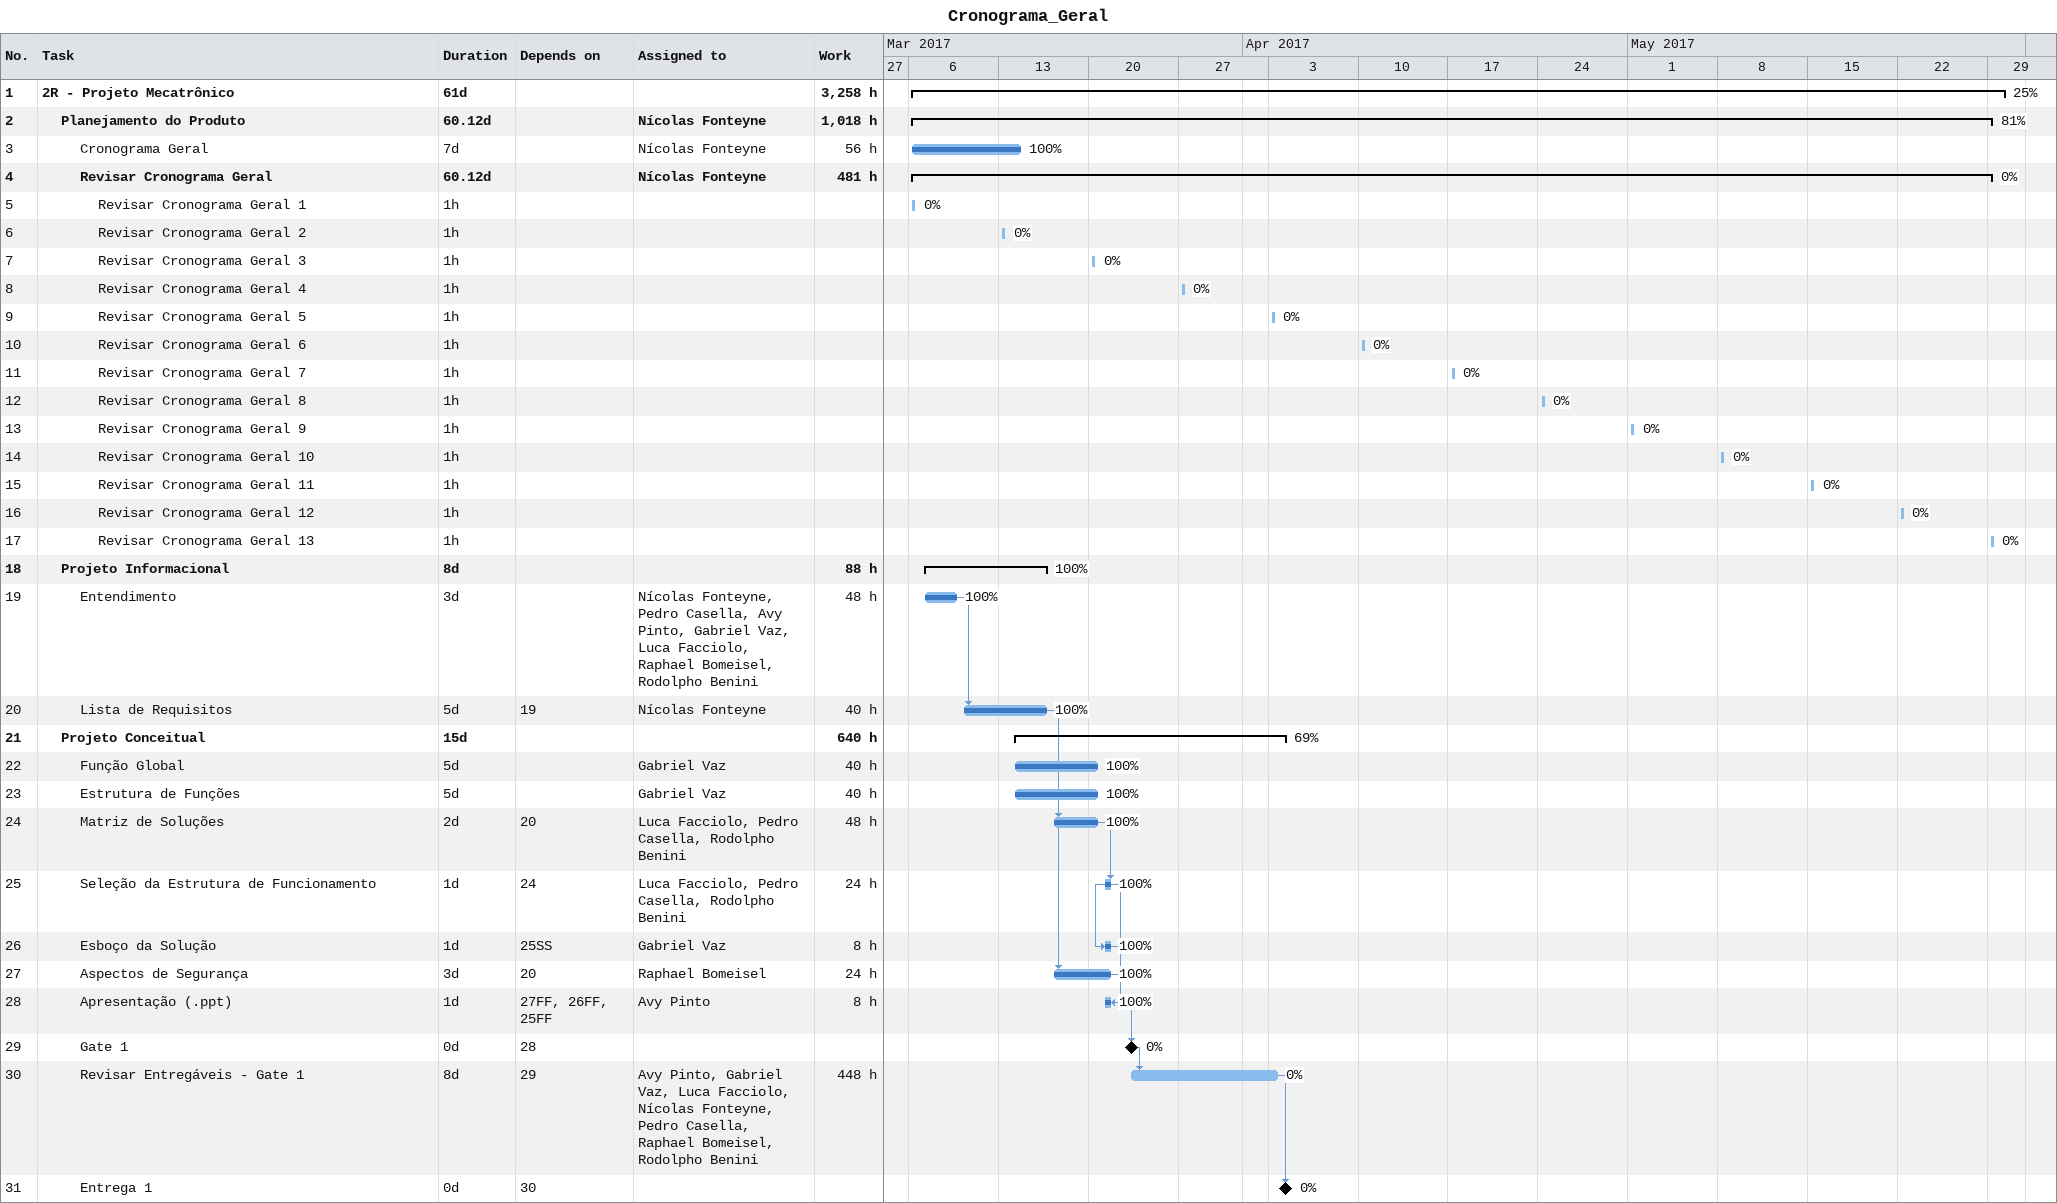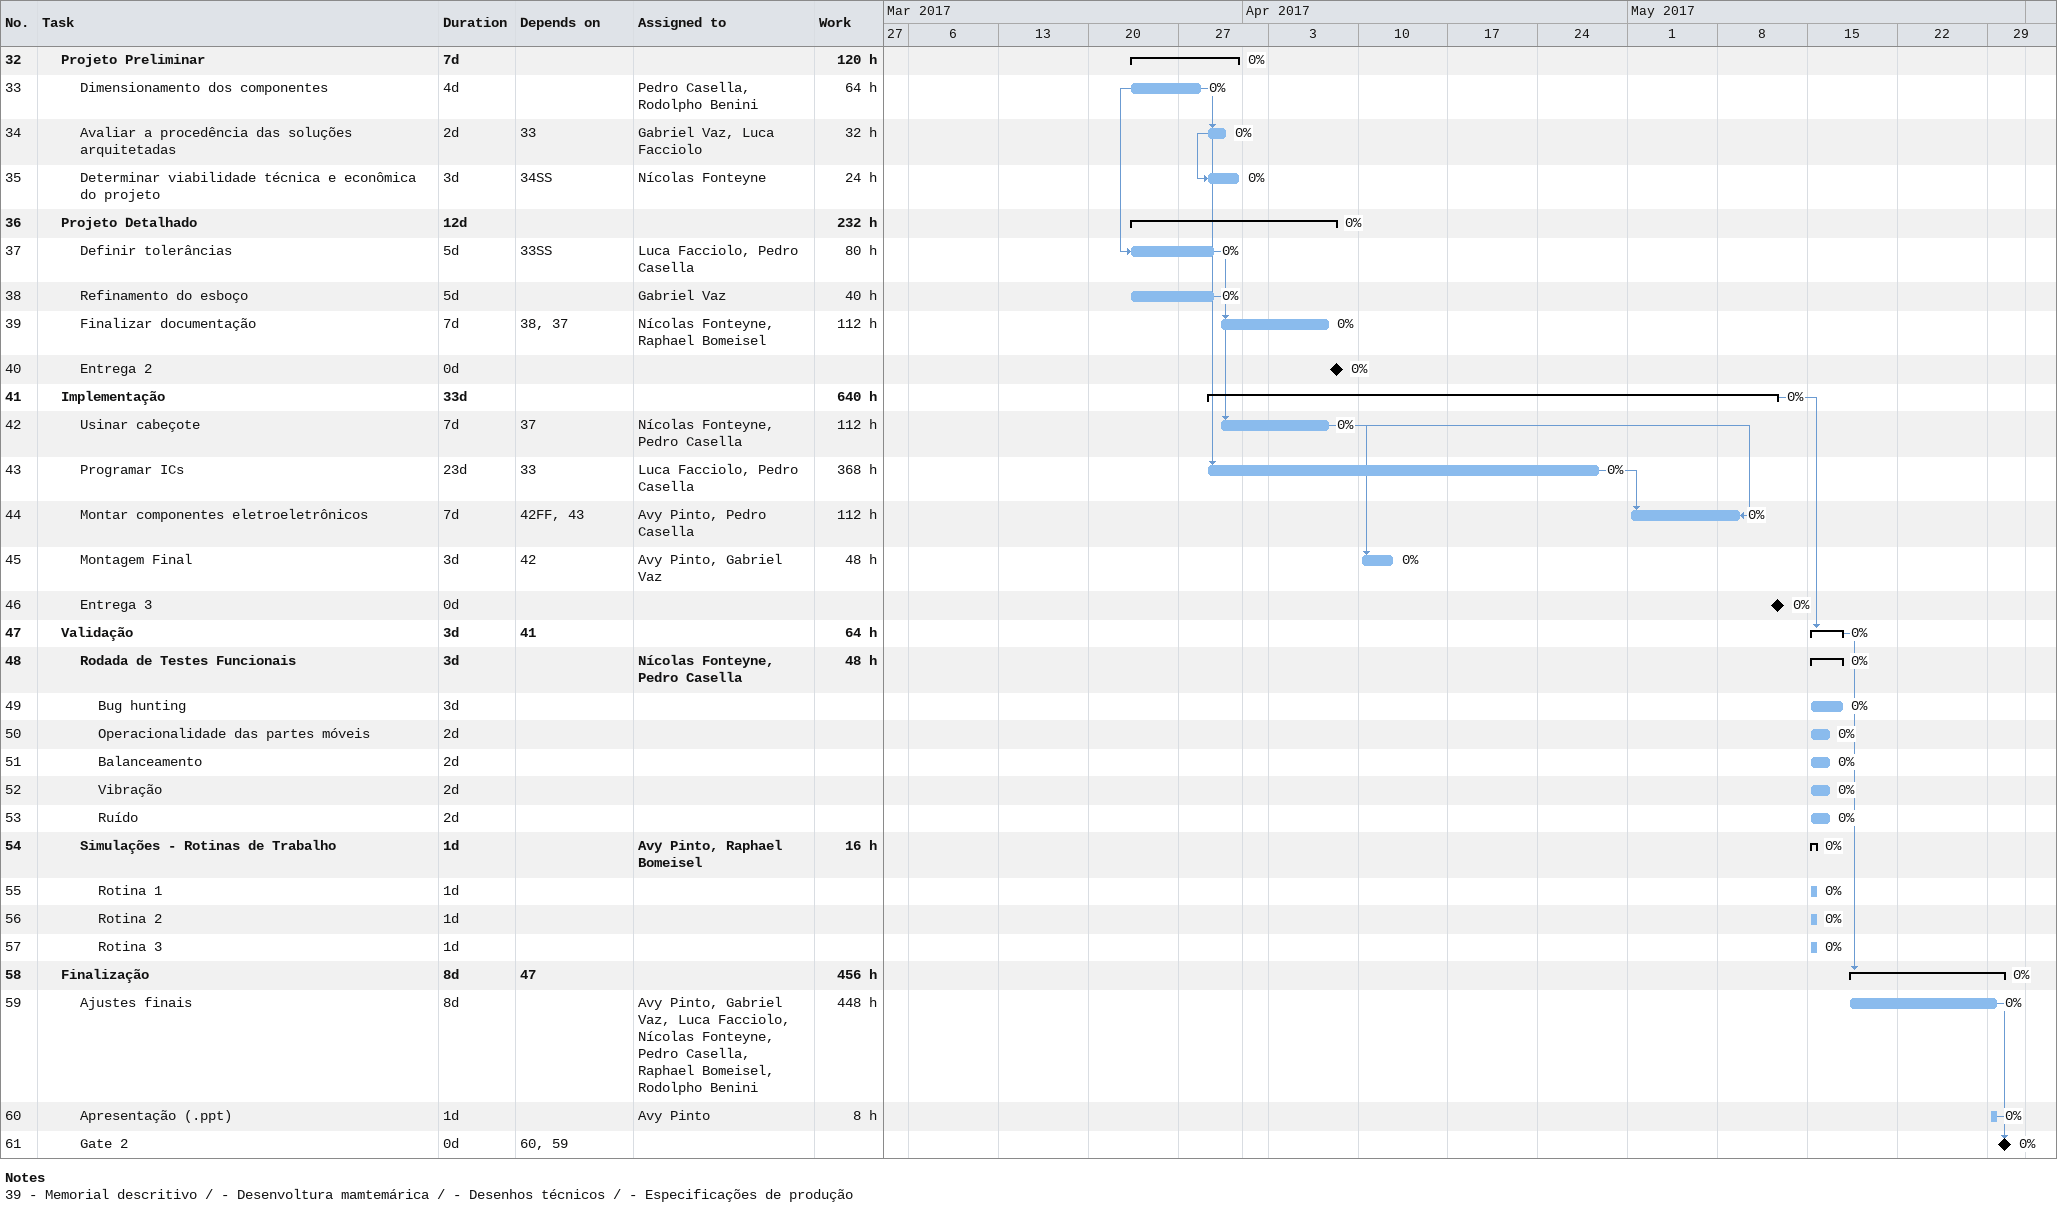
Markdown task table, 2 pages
Cronograma_Geral

| ID | Level | Task | Duration | Start | Finish | Predecessors | Resources | % complete | Work (h) |
|---|---|---|---|---|---|---|---|---|---|
| 1 | 1 | **2R - Projeto Mecatrônico** | 61d | 2017-03-06 | 2017-05-30 |  |  | 25 | 3258 |
| 2 | 2 | **Planejamento do Produto** | 60.12d | 2017-03-06 | 2017-05-29 |  | Nícolas Fonteyne | 81 | 1018 |
| 3 | 3 | Cronograma Geral | 7d | 2017-03-06 | 2017-03-14 |  | Nícolas Fonteyne | 100 | 56 |
| 4 | 3 | **Revisar Cronograma Geral** | 60.12d | 2017-03-06 | 2017-05-29 |  | Nícolas Fonteyne | 0 | 481 |
| 5 | 4 | Revisar Cronograma Geral 1 | 1h | 2017-03-06 | 2017-03-06 |  |  | 0 |  |
| 6 | 4 | Revisar Cronograma Geral 2 | 1h | 2017-03-13 | 2017-03-13 |  |  | 0 |  |
| 7 | 4 | Revisar Cronograma Geral 3 | 1h | 2017-03-20 | 2017-03-20 |  |  | 0 |  |
| 8 | 4 | Revisar Cronograma Geral 4 | 1h | 2017-03-27 | 2017-03-27 |  |  | 0 |  |
| 9 | 4 | Revisar Cronograma Geral 5 | 1h | 2017-04-03 | 2017-04-03 |  |  | 0 |  |
| 10 | 4 | Revisar Cronograma Geral 6 | 1h | 2017-04-10 | 2017-04-10 |  |  | 0 |  |
| 11 | 4 | Revisar Cronograma Geral 7 | 1h | 2017-04-17 | 2017-04-17 |  |  | 0 |  |
| 12 | 4 | Revisar Cronograma Geral 8 | 1h | 2017-04-24 | 2017-04-24 |  |  | 0 |  |
| 13 | 4 | Revisar Cronograma Geral 9 | 1h | 2017-05-01 | 2017-05-01 |  |  | 0 |  |
| 14 | 4 | Revisar Cronograma Geral 10 | 1h | 2017-05-08 | 2017-05-08 |  |  | 0 |  |
| 15 | 4 | Revisar Cronograma Geral 11 | 1h | 2017-05-15 | 2017-05-15 |  |  | 0 |  |
| 16 | 4 | Revisar Cronograma Geral 12 | 1h | 2017-05-22 | 2017-05-22 |  |  | 0 |  |
| 17 | 4 | Revisar Cronograma Geral 13 | 1h | 2017-05-29 | 2017-05-29 |  |  | 0 |  |
| 18 | 2 | **Projeto Informacional** | 8d | 2017-03-07 | 2017-03-16 |  |  | 100 | 88 |
| 19 | 3 | Entendimento | 3d | 2017-03-07 | 2017-03-09 |  | Nícolas Fonteyne, Pedro Casella, Avy Pinto, Gabriel Vaz, Luca Facciolo, Raphael Bomeisel, Rodolpho Benini | 100 | 48 |
| 20 | 3 | Lista de Requisitos | 5d | 2017-03-10 | 2017-03-16 | 19 | Nícolas Fonteyne | 100 | 40 |
| 21 | 2 | **Projeto Conceitual** | 15d | 2017-03-14 | 2017-04-04 |  |  | 69 | 640 |
| 22 | 3 | Função Global | 5d | 2017-03-14 | 2017-03-20 |  | Gabriel Vaz | 100 | 40 |
| 23 | 3 | Estrutura de Funções | 5d | 2017-03-14 | 2017-03-20 |  | Gabriel Vaz | 100 | 40 |
| 24 | 3 | Matriz de Soluções | 2d | 2017-03-17 | 2017-03-20 | 20 | Luca Facciolo, Pedro Casella, Rodolpho Benini | 100 | 48 |
| 25 | 3 | Seleção da Estrutura de Funcionamento | 1d | 2017-03-21 | 2017-03-21 | 24 | Luca Facciolo, Pedro Casella, Rodolpho Benini | 100 | 24 |
| 26 | 3 | Esboço da Solução | 1d | 2017-03-21 | 2017-03-21 | 25SS | Gabriel Vaz | 100 | 8 |
| 27 | 3 | Aspectos de Segurança | 3d | 2017-03-17 | 2017-03-21 | 20 | Raphael Bomeisel | 100 | 24 |
| 28 | 3 | Apresentação (.ppt) | 1d | 2017-03-21 | 2017-03-21 | 27FF, 26FF, 25FF | Avy Pinto | 100 | 8 |
| 29 | 3 | Gate 1 | 0d | 2017-03-23 | 2017-03-23 | 28 |  | 0 |  |
| 30 | 3 | Revisar Entregáveis - Gate 1 | 8d | 2017-03-23 | 2017-04-03 | 29 | Avy Pinto, Gabriel Vaz, Luca Facciolo, Nícolas Fonteyne, Pedro Casella, Raphael Bomeisel, Rodolpho Benini | 0 | 448 |
| 31 | 3 | Entrega 1 | 0d | 2017-04-04 | 2017-04-04 | 30 |  | 0 |  |
| 32 | 2 | **Projeto Preliminar** | 7d | 2017-03-23 | 2017-03-31 |  |  | 0 | 120 |
| 33 | 3 | Dimensionamento dos componentes | 4d | 2017-03-23 | 2017-03-28 |  | Pedro Casella, Rodolpho Benini | 0 | 64 |
| 34 | 3 | Avaliar a procedência das soluções arquitetadas | 2d | 2017-03-29 | 2017-03-30 | 33 | Gabriel Vaz, Luca Facciolo | 0 | 32 |
| 35 | 3 | Determinar viabilidade técnica e econômica do projeto | 3d | 2017-03-29 | 2017-03-31 | 34SS | Nícolas Fonteyne | 0 | 24 |
| 36 | 2 | **Projeto Detalhado** | 12d | 2017-03-23 | 2017-04-08 |  |  | 0 | 232 |
| 37 | 3 | Definir tolerâncias | 5d | 2017-03-23 | 2017-03-29 | 33SS | Luca Facciolo, Pedro Casella | 0 | 80 |
| 38 | 3 | Refinamento do esboço | 5d | 2017-03-23 | 2017-03-29 |  | Gabriel Vaz | 0 | 40 |
| 39 | 3 | Finalizar documentação | 7d | 2017-03-30 | 2017-04-07 | 38, 37 | Nícolas Fonteyne, Raphael Bomeisel | 0 | 112 |
| 40 | 3 | Entrega 2 | 0d | 2017-04-08 | 2017-04-08 |  |  | 0 |  |
| 41 | 2 | **Implementação** | 33d | 2017-03-29 | 2017-05-12 |  |  | 0 | 640 |
| 42 | 3 | Usinar cabeçote | 7d | 2017-03-30 | 2017-04-07 | 37 | Nícolas Fonteyne, Pedro Casella | 0 | 112 |
| 43 | 3 | Programar ICs | 23d | 2017-03-29 | 2017-04-28 | 33 | Luca Facciolo, Pedro Casella | 0 | 368 |
| 44 | 3 | Montar componentes eletroeletrônicos | 7d | 2017-05-01 | 2017-05-09 | 42FF, 43 | Avy Pinto, Pedro Casella | 0 | 112 |
| 45 | 3 | Montagem Final | 3d | 2017-04-10 | 2017-04-12 | 42 | Avy Pinto, Gabriel Vaz | 0 | 48 |
| 46 | 3 | Entrega 3 | 0d | 2017-05-12 | 2017-05-12 |  |  | 0 |  |
| 47 | 2 | **Validação** | 3d | 2017-05-15 | 2017-05-17 | 41 |  | 0 | 64 |
| 48 | 3 | **Rodada de Testes Funcionais** | 3d | 2017-05-15 | 2017-05-17 |  | Nícolas Fonteyne, Pedro Casella | 0 | 48 |
| 49 | 4 | Bug hunting | 3d | 2017-05-15 | 2017-05-17 |  |  | 0 |  |
| 50 | 4 | Operacionalidade das partes móveis | 2d | 2017-05-15 | 2017-05-16 |  |  | 0 |  |
| 51 | 4 | Balanceamento | 2d | 2017-05-15 | 2017-05-16 |  |  | 0 |  |
| 52 | 4 | Vibração | 2d | 2017-05-15 | 2017-05-16 |  |  | 0 |  |
| 53 | 4 | Ruído | 2d | 2017-05-15 | 2017-05-16 |  |  | 0 |  |
| 54 | 3 | **Simulações - Rotinas de Trabalho** | 1d | 2017-05-15 | 2017-05-15 |  | Avy Pinto, Raphael Bomeisel | 0 | 16 |
| 55 | 4 | Rotina 1 | 1d | 2017-05-15 | 2017-05-15 |  |  | 0 |  |
| 56 | 4 | Rotina 2 | 1d | 2017-05-15 | 2017-05-15 |  |  | 0 |  |
| 57 | 4 | Rotina 3 | 1d | 2017-05-15 | 2017-05-15 |  |  | 0 |  |
| 58 | 2 | **Finalização** | 8d | 2017-05-18 | 2017-05-30 | 47 |  | 0 | 456 |
| 59 | 3 | Ajustes finais | 8d | 2017-05-18 | 2017-05-29 |  | Avy Pinto, Gabriel Vaz, Luca Facciolo, Nícolas Fonteyne, Pedro Casella, Raphael Bomeisel, Rodolpho Benini | 0 | 448 |
| 60 | 3 | Apresentação (.ppt) | 1d | 2017-05-29 | 2017-05-29 |  | Avy Pinto | 0 | 8 |
| 61 | 3 | Gate 2 | 0d | 2017-05-30 | 2017-05-30 | 60, 59 |  | 0 |  |

Notes
- 39: - Memorial descritivo / - Desenvoltura mamtemárica / - Desenhos técnicos / - Especificações de produção
